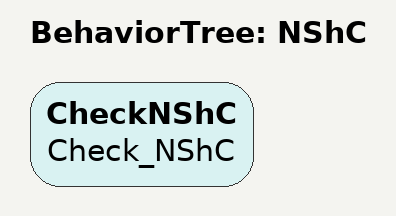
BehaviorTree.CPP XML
<root BTCPP_format="4" >

<!--Дерево НШС - хз, что там вообще происходит-->
    <BehaviorTree ID="NShC">
        <CheckNShC   name="Check_NShC"/>
    </BehaviorTree>

 </root>
